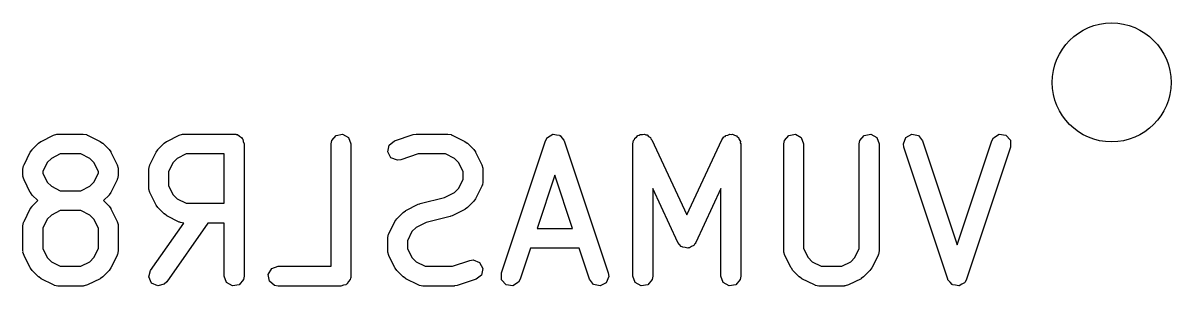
# Model space of a CAD drawing. Extents: x 10 to 584, y -410 to -10.
# Drawn here: x 279.62 to 288.31, y -88.08 to -86.09 of the extents above; entities that cross this region are included whole.
import ezdxf

# ---------------------------------------------------------------- set-up
doc = ezdxf.new("R2010")
doc.units = 0
doc.layers.add('BLACK', color=7, linetype='CONTINUOUS')

msp = doc.modelspace()

# ---------------------------------------------------------------- linework, layer by layer
at = {"layer": 'BLACK', "linetype": 'CONTINUOUS'}
for p, q in [((279.753, -86.9829), (279.848, -86.9353)), ((279.848, -86.9353), (279.873, -86.9279)), ((279.873, -86.9279), (279.877, -86.9289)), ((279.877, -86.9289), (279.881, -86.9274)), ((279.881, -86.9274), (280.072, -86.9274)), ((280.072, -86.9274), (280.098, -86.9319)), ((280.098, -86.9319), (280.101, -86.9348)), ((280.101, -86.9348), (280.105, -86.9353)), ((280.105, -86.9353), (280.201, -86.9829)), ((280.705, -86.9829), (280.8, -86.9353)), ((280.8, -86.9353), (280.825, -86.9279)), ((280.825, -86.9279), (280.83, -86.9289)), ((280.83, -86.9289), (280.834, -86.9274)), ((280.834, -86.9274), (281.215, -86.9274)), ((281.215, -86.9274), (281.225, -86.9291)), ((281.225, -86.9291), (281.228, -86.9285)), ((281.228, -86.9285), (281.231, -86.9302)), ((281.231, -86.9302), (281.24, -86.9319)), ((281.24, -86.9319), (281.255, -86.9444)), ((281.954, -86.9767), (281.987, -86.9374)), ((281.987, -86.9374), (282.037, -86.9285)), ((282.037, -86.9285), (282.082, -86.9542)), ((282.429, -86.9788), (282.572, -86.9312)), ((282.572, -86.9312), (282.594, -86.9279)), ((282.594, -86.9279), (282.596, -86.9274)), ((282.596, -86.9274), (282.834, -86.9274)), ((282.834, -86.9274), (282.859, -86.9319)), ((282.859, -86.9319), (282.863, -86.9348)), ((282.863, -86.9348), (282.867, -86.9353)), ((282.867, -86.9353), (282.963, -86.9829)), ((283.608, -86.9413), (283.628, -86.9289)), ((283.628, -86.9289), (283.63, -86.9292)), ((283.63, -86.9292), (283.632, -86.9282)), ((283.632, -86.9282), (283.656, -86.9329)), ((283.656, -86.9329), (283.679, -86.9364)), ((283.679, -86.9364), (283.68, -86.938)), ((283.68, -86.938), (283.683, -86.9385)), ((283.683, -86.9385), (283.697, -86.9571)), ((284.262, -86.95), (284.272, -86.9374)), ((284.272, -86.9374), (284.282, -86.9357)), ((284.282, -86.9357), (284.291, -86.9299)), ((284.291, -86.9299), (284.307, -86.9314)), ((284.307, -86.9314), (284.323, -86.9285)), ((284.323, -86.9285), (284.332, -86.9335)), ((284.332, -86.9335), (284.342, -86.9344)), ((284.342, -86.9344), (284.353, -86.946)), ((284.933, -86.9451), (284.939, -86.9374)), ((284.939, -86.9374), (284.955, -86.9346)), ((284.955, -86.9346), (284.97, -86.9277)), ((284.97, -86.9277), (284.98, -86.9303)), ((284.98, -86.9303), (284.99, -86.9285)), ((284.99, -86.9285), (285.004, -86.9367)), ((285.004, -86.9367), (285.02, -86.941)), ((285.382, -86.9767), (285.415, -86.9374)), ((285.415, -86.9374), (285.466, -86.9285)), ((285.466, -86.9285), (285.51, -86.9542)), ((285.954, -86.9767), (285.987, -86.9374)), ((285.987, -86.9374), (286.037, -86.9285)), ((286.037, -86.9285), (286.082, -86.9542)), ((286.302, -86.9526), (286.347, -86.9282)), ((286.347, -86.9282), (286.397, -86.9385)), ((286.397, -86.9385), (286.429, -86.9787)), ((286.966, -86.9558), (287.009, -86.9289)), ((287.009, -86.9289), (287.06, -86.9364)), ((287.06, -86.9364), (287.094, -86.9748)), ((279.686, -87.0446), (279.733, -86.997)), ((279.733, -86.997), (279.752, -86.9841)), ((279.752, -86.9841), (279.753, -86.9829)), ((280.201, -86.9829), (280.219, -86.9963)), ((280.219, -86.9963), (280.22, -86.997)), ((280.22, -86.997), (280.268, -87.0446)), ((280.638, -87.0446), (280.686, -86.997)), ((280.686, -86.997), (280.704, -86.9841)), ((280.704, -86.9841), (280.705, -86.9829)), ((281.255, -86.9444), (281.272, -86.9542)), ((281.272, -86.9542), (281.275, -86.9605)), ((281.275, -86.9605), (281.28, -86.9649)), ((281.28, -86.9649), (281.283, -86.9841)), ((281.283, -86.9841), (281.29, -87.0024)), ((281.29, -87.0024), (281.29, -88.0024)), ((281.949, -87.0024), (281.954, -86.9767)), ((281.949, -87.9274), (281.949, -87.0024)), ((282.082, -86.9542), (282.099, -87.0024)), ((282.099, -87.0024), (282.099, -88.0024)), ((282.379, -87.061), (282.389, -87.0107)), ((282.389, -87.0107), (282.429, -86.9788)), ((282.963, -86.9829), (282.981, -86.9963)), ((282.981, -86.9963), (282.982, -86.997)), ((282.982, -86.997), (283.03, -87.0446)), ((283.239, -87.9787), (283.572, -86.9787)), ((283.572, -86.9787), (283.585, -86.9558)), ((283.585, -86.9558), (283.586, -86.9546)), ((283.586, -86.9546), (283.587, -86.9526)), ((283.587, -86.9526), (283.608, -86.9413)), ((283.697, -86.9571), (283.713, -86.9748)), ((283.713, -86.9748), (283.713, -86.977)), ((283.713, -86.977), (283.714, -86.9787)), ((283.714, -86.9787), (284.048, -87.9787)), ((284.235, -87.0024), (284.24, -86.9767)), ((284.235, -88.0024), (284.235, -87.0024)), ((284.24, -86.9767), (284.246, -86.9691)), ((284.246, -86.9691), (284.249, -86.9594)), ((284.249, -86.9594), (284.262, -86.95)), ((284.353, -86.946), (284.367, -86.9542)), ((284.367, -86.9542), (284.371, -86.9636)), ((284.371, -86.9636), (284.378, -86.9707)), ((284.378, -86.9707), (284.643, -87.5393)), ((284.643, -87.5393), (284.909, -86.9707)), ((284.909, -86.9707), (284.924, -86.9493)), ((284.924, -86.9493), (284.933, -86.9451)), ((285.02, -86.941), (285.025, -86.9492)), ((285.025, -86.9492), (285.034, -86.9542)), ((285.034, -86.9542), (285.04, -86.9696)), ((285.04, -86.9696), (285.049, -86.983)), ((285.049, -86.983), (285.048, -86.993)), ((285.048, -86.993), (285.052, -87.0024)), ((285.052, -87.0024), (285.052, -88.0024)), ((285.378, -87.0024), (285.382, -86.9767)), ((285.378, -87.8119), (285.378, -87.0024)), ((285.51, -86.9542), (285.528, -87.0024)), ((285.528, -87.0024), (285.528, -87.7942)), ((285.949, -87.0024), (285.954, -86.9767)), ((285.949, -87.7942), (285.949, -87.0024)), ((286.082, -86.9542), (286.099, -87.0024)), ((286.099, -87.0024), (286.099, -87.8119)), ((286.283, -87.0003), (286.302, -86.9526)), ((286.286, -87.0261), (286.283, -87.0003)), ((286.62, -88.0261), (286.286, -87.0261)), ((286.429, -86.9787), (286.691, -87.7652)), ((286.691, -87.7652), (286.953, -86.9787)), ((287.095, -87.0261), (286.762, -88.0261)), ((286.953, -86.9787), (286.966, -86.9558)), ((287.094, -86.9748), (287.095, -87.0261)), ((279.624, -87.1593), (279.671, -87.0641)), ((279.671, -87.0641), (279.685, -87.0461)), ((279.685, -87.0461), (279.686, -87.0446)), ((279.831, -87.1116), (279.8, -87.142)), ((279.899, -87.0774), (279.831, -87.1116)), ((280.054, -87.0774), (279.899, -87.0774)), ((280.123, -87.1116), (280.054, -87.0774)), ((280.153, -87.142), (280.123, -87.1116)), ((280.268, -87.0446), (280.281, -87.063)), ((280.281, -87.063), (280.282, -87.0641)), ((280.282, -87.0641), (280.329, -87.1593)), ((280.576, -87.1593), (280.624, -87.0641)), ((280.624, -87.0641), (280.637, -87.0461)), ((280.637, -87.0461), (280.638, -87.0446)), ((280.783, -87.1116), (280.753, -87.142)), ((280.852, -87.0774), (280.783, -87.1116)), ((281.14, -87.0774), (280.852, -87.0774)), ((281.14, -87.4512), (281.14, -87.0774)), ((282.403, -87.1061), (282.379, -87.061)), ((282.451, -87.125), (282.403, -87.1061)), ((282.608, -87.0774), (282.477, -87.1212)), ((282.816, -87.0774), (282.608, -87.0774)), ((282.885, -87.1116), (282.816, -87.0774)), ((282.915, -87.142), (282.885, -87.1116)), ((283.03, -87.0446), (283.043, -87.063)), ((283.043, -87.063), (283.044, -87.0641)), ((283.044, -87.0641), (283.091, -87.1593)), ((279.616, -87.1929), (279.62, -87.1672)), ((279.616, -87.2405), (279.616, -87.1929)), ((279.62, -87.1672), (279.623, -87.1638)), ((279.623, -87.1638), (279.624, -87.1593)), ((279.8, -87.142), (279.766, -87.2106)), ((280.187, -87.2106), (280.153, -87.142)), ((280.329, -87.1593), (280.337, -87.1843)), ((280.337, -87.1843), (280.336, -87.1886)), ((280.336, -87.1886), (280.337, -87.1929)), ((280.337, -87.1929), (280.337, -87.2405)), ((280.568, -87.1929), (280.573, -87.1672)), ((280.568, -87.3357), (280.568, -87.1929)), ((280.573, -87.1672), (280.576, -87.1638)), ((280.576, -87.1638), (280.576, -87.1593)), ((280.753, -87.142), (280.718, -87.2106)), ((282.477, -87.1212), (282.451, -87.125)), ((282.949, -87.2106), (282.915, -87.142)), ((283.091, -87.1593), (283.099, -87.1843)), ((283.099, -87.1843), (283.098, -87.1886)), ((283.098, -87.1886), (283.099, -87.1929)), ((283.099, -87.1929), (283.099, -87.2881)), ((279.617, -87.2447), (279.616, -87.2405)), ((279.616, -87.249), (279.617, -87.2447)), ((279.624, -87.274), (279.616, -87.249)), ((279.671, -87.3693), (279.624, -87.274)), ((279.766, -87.2106), (279.766, -87.2228)), ((279.766, -87.2228), (279.8, -87.2913)), ((280.153, -87.2913), (280.187, -87.2228)), ((280.187, -87.2228), (280.187, -87.2106)), ((280.329, -87.274), (280.282, -87.3693)), ((280.33, -87.2696), (280.329, -87.274)), ((280.333, -87.2661), (280.33, -87.2696)), ((280.337, -87.2405), (280.333, -87.2661)), ((280.718, -87.2106), (280.718, -87.318)), ((282.915, -87.3389), (282.949, -87.2704)), ((282.949, -87.2704), (282.949, -87.2106)), ((283.643, -87.2395), (283.509, -87.6417)), ((283.777, -87.6417), (283.643, -87.2395)), ((279.673, -87.3704), (279.671, -87.3693)), ((279.686, -87.3887), (279.673, -87.3704)), ((279.8, -87.2913), (279.831, -87.3217)), ((279.831, -87.3217), (279.899, -87.356)), ((279.899, -87.356), (280.054, -87.356)), ((280.054, -87.356), (280.123, -87.3217)), ((280.123, -87.3217), (280.153, -87.2913)), ((280.282, -87.3693), (280.268, -87.3873)), ((280.57, -87.3399), (280.568, -87.3357)), ((280.569, -87.3443), (280.57, -87.3399)), ((280.576, -87.3693), (280.569, -87.3443)), ((280.624, -87.4645), (280.576, -87.3693)), ((280.718, -87.318), (280.753, -87.3865)), ((282.808, -87.4078), (282.885, -87.3693)), ((282.885, -87.3693), (282.915, -87.3389)), ((283.091, -87.3216), (283.044, -87.4169)), ((283.092, -87.3172), (283.091, -87.3216)), ((283.095, -87.3137), (283.092, -87.3172)), ((283.099, -87.2881), (283.095, -87.3137)), ((284.575, -87.7484), (284.385, -87.3404)), ((284.385, -87.3404), (284.385, -88.0024)), ((284.902, -87.3404), (284.711, -87.7484)), ((284.902, -88.0024), (284.902, -87.3404)), ((279.728, -87.431), (279.686, -87.3887)), ((279.686, -87.4732), (279.728, -87.431)), ((280.268, -87.3887), (280.226, -87.431)), ((280.226, -87.431), (280.268, -87.4732)), ((280.268, -87.3873), (280.268, -87.3887)), ((280.753, -87.3865), (280.783, -87.4169)), ((280.783, -87.4169), (280.852, -87.4512)), ((280.852, -87.4512), (281.14, -87.4512)), ((282.515, -87.5067), (282.61, -87.4591)), ((282.61, -87.4591), (282.622, -87.4554)), ((282.622, -87.4554), (282.625, -87.4534)), ((282.625, -87.4534), (282.808, -87.4078)), ((283.03, -87.4364), (282.982, -87.484)), ((283.044, -87.4169), (283.03, -87.4349)), ((283.03, -87.4349), (283.03, -87.4364)), ((279.624, -87.5879), (279.671, -87.4926)), ((279.671, -87.4926), (279.685, -87.4746)), ((279.685, -87.4746), (279.686, -87.4732)), ((279.831, -87.5402), (279.8, -87.5706)), ((279.899, -87.506), (279.831, -87.5402)), ((280.054, -87.506), (279.899, -87.506)), ((280.123, -87.5402), (280.054, -87.506)), ((280.153, -87.5706), (280.123, -87.5402)), ((280.268, -87.4732), (280.281, -87.4915)), ((280.281, -87.4915), (280.282, -87.4926)), ((280.282, -87.4926), (280.329, -87.5879)), ((280.625, -87.4656), (280.624, -87.4645)), ((280.638, -87.484), (280.625, -87.4656)), ((280.686, -87.5316), (280.638, -87.484)), ((280.687, -87.5323), (280.686, -87.5316)), ((280.705, -87.5457), (280.687, -87.5323)), ((280.8, -87.5933), (280.705, -87.5457)), ((282.447, -87.5684), (282.495, -87.5208)), ((282.495, -87.5208), (282.513, -87.5079)), ((282.513, -87.5079), (282.515, -87.5067)), ((282.867, -87.5457), (282.855, -87.5493)), ((282.963, -87.498), (282.867, -87.5457)), ((282.964, -87.4968), (282.963, -87.498)), ((282.982, -87.484), (282.964, -87.4968)), ((279.616, -87.6214), (279.62, -87.5958)), ((279.616, -87.8119), (279.616, -87.6214)), ((279.62, -87.5958), (279.623, -87.5923)), ((279.623, -87.5923), (279.624, -87.5879)), ((279.8, -87.5706), (279.766, -87.6391)), ((280.187, -87.6391), (280.153, -87.5706)), ((280.329, -87.5879), (280.337, -87.6129)), ((280.337, -87.6129), (280.336, -87.6172)), ((280.336, -87.6172), (280.337, -87.6214)), ((280.337, -87.6214), (280.337, -87.8119)), ((280.582, -87.9594), (280.833, -87.601)), ((281.016, -87.6012), (280.705, -88.0454)), ((280.805, -87.5938), (280.8, -87.5933)), ((280.808, -87.5967), (280.805, -87.5938)), ((280.833, -87.601), (280.808, -87.5967)), ((281.14, -87.6012), (281.016, -87.6012)), ((281.14, -88.0024), (281.14, -87.6012)), ((282.386, -87.6831), (282.433, -87.5879)), ((282.433, -87.5879), (282.447, -87.5699)), ((282.447, -87.5699), (282.447, -87.5684)), ((282.593, -87.6354), (282.562, -87.6659)), ((282.67, -87.597), (282.593, -87.6354)), ((282.852, -87.5513), (282.67, -87.597)), ((282.855, -87.5493), (282.852, -87.5513)), ((279.766, -87.6391), (279.766, -87.7942)), ((280.187, -87.7942), (280.187, -87.6391)), ((282.378, -87.7167), (282.382, -87.691)), ((282.378, -87.8119), (282.378, -87.7167)), ((282.382, -87.691), (282.385, -87.6876)), ((282.385, -87.6876), (282.386, -87.6831)), ((282.562, -87.6659), (282.528, -87.7344)), ((283.509, -87.6417), (283.777, -87.6417)), ((279.766, -87.7942), (279.8, -87.8627)), ((280.153, -87.8627), (280.187, -87.7942)), ((282.528, -87.7344), (282.528, -87.7942)), ((282.528, -87.7942), (282.562, -87.8627)), ((283.459, -87.7917), (283.381, -88.0261)), ((283.827, -87.7917), (283.459, -87.7917)), ((283.906, -88.0261), (283.827, -87.7917)), ((284.589, -87.7621), (284.575, -87.7484)), ((284.6, -87.7781), (284.589, -87.7621)), ((284.607, -87.7798), (284.6, -87.7781)), ((284.612, -87.7846), (284.607, -87.7798)), ((284.631, -87.7863), (284.612, -87.7846)), ((284.65, -87.7914), (284.631, -87.7863)), ((284.656, -87.7885), (284.65, -87.7914)), ((284.663, -87.7891), (284.656, -87.7885)), ((284.679, -87.7779), (284.663, -87.7891)), ((284.696, -87.7697), (284.679, -87.7779)), ((284.702, -87.7616), (284.696, -87.7697)), ((284.705, -87.7597), (284.702, -87.7616)), ((284.706, -87.7565), (284.705, -87.7597)), ((284.711, -87.7484), (284.706, -87.7565)), ((285.528, -87.7942), (285.562, -87.8627)), ((285.915, -87.8627), (285.949, -87.7942)), ((279.617, -87.8161), (279.616, -87.8119)), ((279.616, -87.8205), (279.617, -87.8161)), ((279.624, -87.8454), (279.616, -87.8205)), ((279.671, -87.9407), (279.624, -87.8454)), ((279.8, -87.8627), (279.831, -87.8931)), ((279.831, -87.8931), (279.899, -87.9274)), ((280.054, -87.9274), (280.123, -87.8931)), ((280.123, -87.8931), (280.153, -87.8627)), ((280.329, -87.8454), (280.282, -87.9407)), ((280.33, -87.841), (280.329, -87.8454)), ((280.333, -87.8376), (280.33, -87.841)), ((280.337, -87.8119), (280.333, -87.8376)), ((282.379, -87.8161), (282.378, -87.8119)), ((282.378, -87.8205), (282.379, -87.8161)), ((282.386, -87.8454), (282.378, -87.8205)), ((282.433, -87.9407), (282.386, -87.8454)), ((282.562, -87.8627), (282.593, -87.8931)), ((282.593, -87.8931), (282.661, -87.9274)), ((282.869, -87.9274), (283.001, -87.8836)), ((283.001, -87.8836), (283.026, -87.8798)), ((283.026, -87.8798), (283.074, -87.8986)), ((285.379, -87.8161), (285.378, -87.8119)), ((285.378, -87.8205), (285.379, -87.8161)), ((285.386, -87.8454), (285.378, -87.8205)), ((285.433, -87.9407), (285.386, -87.8454)), ((285.562, -87.8627), (285.593, -87.8931)), ((285.593, -87.8931), (285.661, -87.9274)), ((285.816, -87.9274), (285.885, -87.8931)), ((285.885, -87.8931), (285.915, -87.8627)), ((286.091, -87.8454), (286.044, -87.9407)), ((286.092, -87.841), (286.091, -87.8454)), ((286.095, -87.8376), (286.092, -87.841)), ((286.099, -87.8119), (286.095, -87.8376)), ((279.673, -87.9418), (279.671, -87.9407)), ((279.686, -87.9602), (279.673, -87.9418)), ((279.733, -88.0078), (279.686, -87.9602)), ((279.899, -87.9274), (280.054, -87.9274)), ((280.268, -87.9602), (280.22, -88.0078)), ((280.282, -87.9407), (280.268, -87.9587)), ((280.268, -87.9587), (280.268, -87.9602)), ((280.569, -88.0089), (280.582, -87.9594)), ((281.474, -87.9894), (281.5, -87.9449)), ((281.5, -87.9449), (281.548, -87.9274)), ((281.548, -87.9274), (281.949, -87.9274)), ((282.435, -87.9418), (282.433, -87.9407)), ((282.447, -87.9602), (282.435, -87.9418)), ((282.495, -88.0078), (282.447, -87.9602)), ((282.661, -87.9274), (282.869, -87.9274)), ((283.074, -87.8986), (283.098, -87.9438)), ((283.098, -87.9438), (283.088, -87.994)), ((283.24, -88.0299), (283.239, -87.9787)), ((284.048, -87.9787), (284.052, -88.0044)), ((285.435, -87.9418), (285.433, -87.9407)), ((285.447, -87.9602), (285.435, -87.9418)), ((285.495, -88.0078), (285.447, -87.9602)), ((285.661, -87.9274), (285.816, -87.9274)), ((286.03, -87.9602), (285.982, -88.0078)), ((286.044, -87.9407), (286.03, -87.9587)), ((286.03, -87.9587), (286.03, -87.9602)), ((279.735, -88.0085), (279.733, -88.0078)), ((279.753, -88.0218), (279.735, -88.0085)), ((279.848, -88.0695), (279.753, -88.0218)), ((279.852, -88.07), (279.848, -88.0695)), ((279.856, -88.0729), (279.852, -88.07)), ((280.105, -88.0695), (280.08, -88.0769)), ((280.201, -88.0218), (280.105, -88.0695)), ((280.202, -88.0207), (280.201, -88.0218)), ((280.22, -88.0078), (280.202, -88.0207)), ((280.59, -88.0554), (280.569, -88.0089)), ((280.637, -88.0771), (280.59, -88.0554)), ((280.686, -88.0638), (280.637, -88.0771)), ((280.705, -88.0454), (280.686, -88.0638)), ((281.157, -88.0506), (281.14, -88.0024)), ((281.202, -88.0762), (281.157, -88.0506)), ((281.252, -88.0673), (281.202, -88.0762)), ((281.285, -88.028), (281.252, -88.0673)), ((281.29, -88.0024), (281.285, -88.028)), ((281.483, -88.0399), (281.474, -87.9894)), ((281.522, -88.0729), (281.483, -88.0399)), ((282.062, -88.0673), (282.043, -88.0707)), ((282.066, -88.0621), (282.062, -88.0673)), ((282.072, -88.0598), (282.066, -88.0621)), ((282.082, -88.043), (282.072, -88.0598)), ((282.095, -88.028), (282.082, -88.043)), ((282.096, -88.0183), (282.095, -88.028)), ((282.098, -88.0154), (282.096, -88.0183)), ((282.099, -88.0024), (282.098, -88.0121)), ((282.098, -88.0121), (282.098, -88.0154)), ((282.497, -88.0085), (282.495, -88.0078)), ((282.515, -88.0218), (282.497, -88.0085)), ((282.61, -88.0695), (282.515, -88.0218)), ((282.614, -88.07), (282.61, -88.0695)), ((282.618, -88.0729), (282.614, -88.07)), ((283.048, -88.0259), (282.905, -88.0735)), ((283.088, -87.994), (283.048, -88.0259)), ((283.274, -88.0683), (283.24, -88.0299)), ((283.325, -88.0759), (283.274, -88.0683)), ((283.369, -88.049), (283.325, -88.0759)), ((283.381, -88.0261), (283.369, -88.049)), ((283.937, -88.0663), (283.906, -88.0261)), ((283.988, -88.0766), (283.937, -88.0663)), ((284.033, -88.0521), (283.988, -88.0766)), ((284.052, -88.0044), (284.033, -88.0521)), ((284.253, -88.0506), (284.235, -88.0024)), ((284.297, -88.0762), (284.253, -88.0506)), ((284.347, -88.0673), (284.297, -88.0762)), ((284.38, -88.028), (284.347, -88.0673)), ((284.385, -88.0024), (284.38, -88.028)), ((284.919, -88.0506), (284.902, -88.0024)), ((284.964, -88.0762), (284.919, -88.0506)), ((285.014, -88.0673), (284.964, -88.0762)), ((285.047, -88.028), (285.014, -88.0673)), ((285.052, -88.0024), (285.047, -88.028)), ((285.497, -88.0085), (285.495, -88.0078)), ((285.515, -88.0218), (285.497, -88.0085)), ((285.61, -88.0695), (285.515, -88.0218)), ((285.614, -88.07), (285.61, -88.0695)), ((285.618, -88.0729), (285.614, -88.07)), ((285.867, -88.0695), (285.842, -88.0769)), ((285.963, -88.0218), (285.867, -88.0695)), ((285.964, -88.0207), (285.963, -88.0218)), ((285.982, -88.0078), (285.964, -88.0207)), ((286.621, -88.0278), (286.62, -88.0261)), ((286.621, -88.0299), (286.621, -88.0278)), ((286.637, -88.0477), (286.621, -88.0299)), ((286.652, -88.0663), (286.637, -88.0477)), ((286.654, -88.0667), (286.652, -88.0663)), ((286.655, -88.0683), (286.654, -88.0667)), ((286.679, -88.0718), (286.655, -88.0683)), ((286.726, -88.0634), (286.706, -88.0759)), ((286.747, -88.0521), (286.726, -88.0634)), ((286.748, -88.0501), (286.747, -88.0521)), ((286.75, -88.049), (286.748, -88.0501)), ((286.762, -88.0261), (286.75, -88.049)), ((279.881, -88.0774), (279.856, -88.0729)), ((280.072, -88.0774), (279.881, -88.0774)), ((280.076, -88.0758), (280.072, -88.0774)), ((280.08, -88.0769), (280.076, -88.0758)), ((281.548, -88.0774), (281.522, -88.0729)), ((282.024, -88.0774), (281.548, -88.0774)), ((282.043, -88.0707), (282.024, -88.0774)), ((282.643, -88.0774), (282.618, -88.0729)), ((282.881, -88.0774), (282.643, -88.0774)), ((282.883, -88.0768), (282.881, -88.0774)), ((282.905, -88.0735), (282.883, -88.0768)), ((285.643, -88.0774), (285.618, -88.0729)), ((285.834, -88.0774), (285.643, -88.0774)), ((285.838, -88.0758), (285.834, -88.0774)), ((285.842, -88.0769), (285.838, -88.0758)), ((286.702, -88.0766), (286.679, -88.0718)), ((286.704, -88.0755), (286.702, -88.0766)), ((286.706, -88.0759), (286.704, -88.0755))]:
    msp.add_line(p, q, dxfattribs=at)
at = {"layer": 'BLACK'}
msp.add_circle((287.86, -86.5368), 0.45, dxfattribs=at)

doc.saveas('drawing.dxf')
